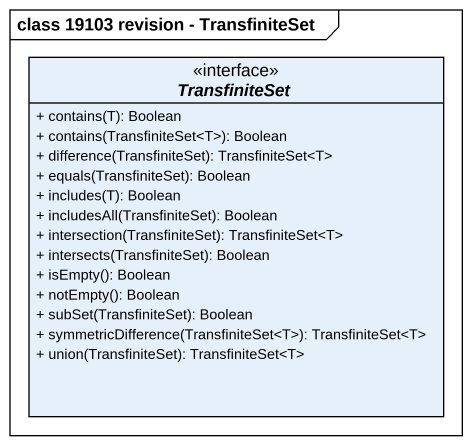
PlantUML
@startuml
mainframe class 19103 revision - TransfiniteSet
hide circle
hide empty members
skinparam classAttributeIconSize 0
interface TransfiniteSet {
  + contains(T): Boolean
  + contains(TransfiniteSet<T>): Boolean
  + difference(TransfiniteSet): TransfiniteSet<T>
  + equals(TransfiniteSet): Boolean
  + includes(T): Boolean
  + includesAll(TransfiniteSet): Boolean
  + intersection(TransfiniteSet): TransfiniteSet<T>
  + intersects(TransfiniteSet): Boolean
  + isEmpty(): Boolean
  + notEmpty(): Boolean
  + subSet(TransfiniteSet): Boolean
  + symmetricDifference(TransfiniteSet<T>): TransfiniteSet<T>
  + union(TransfiniteSet): TransfiniteSet<T>
}
@enduml
